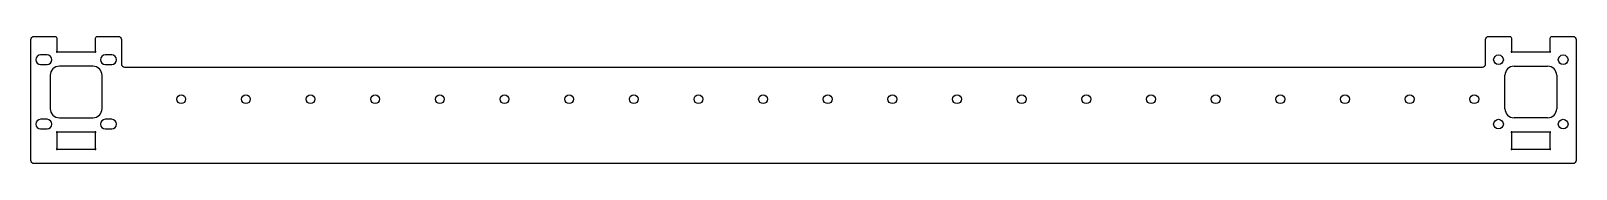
# Model space of a CAD drawing. Header units: millimetres. Extents: x -239 to 239, y -15 to 25.
import ezdxf

# ---------------------------------------------------------------- set-up
doc = ezdxf.new("R2010")
doc.units = ezdxf.units.MM
doc.layers.get('0').update_dxf_attribs({"linetype": 'CONTINUOUS'})

msp = doc.modelspace()

# ---------------------------------------------------------------- linework, layer by layer
for p, q in [((219.8, 15.26), (230.2, 15.26)), ((217, 2.06), (217, 12.46)), ((233, 12.46), (233, 2.06)), ((230.2, -0.74), (219.8, -0.74))]:
    msp.add_line(p, q)
for points in [[(211, 16), (211, 23.52, -0.414214), (212, 24.52), (218.5, 24.52, -0.414214), (219, 24.02), (219, 20.14, -0.162278), (218.9, 19.84, 0.867295), (219.08, 19.66, -0.162278), (219.38, 19.76), (230.63, 19.76, -0.162278), (230.93, 19.66, 0.867295), (231.1, 19.84, -0.162278), (231, 20.14), (231, 24.02, -0.414214), (231.5, 24.52), (238, 24.52, -0.414214), (239, 23.52), (239, -14, -0.414214), (238, -15), (-238, -15, -0.414214), (-239, -14), (-239, 23.52, -0.414214), (-238, 24.52), (-231.5, 24.52, -0.414214), (-231, 24.02), (-231, 20.14, -0.162278), (-231.1, 19.84, 0.867295), (-230.92, 19.66, -0.162278), (-230.62, 19.76), (-219.37, 19.76, -0.162278), (-219.07, 19.66, 0.867295), (-218.9, 19.84, -0.162278), (-219, 20.14), (-219, 24.02, -0.414214), (-218.5, 24.52), (-212, 24.52, -0.414214), (-211, 23.52), (-211, 16, 0.414214), (-210, 15), (210, 15, 0.414214)], [(-236, 18.76, 1), (-236, 15.76), (-234, 15.76, 1), (-234, 18.76)], [(-230.2, 15.26, 0.414214), (-233, 12.46), (-233, 2.06, 0.414214), (-230.2, -0.74), (-219.8, -0.74, 0.414214), (-217, 2.06), (-217, 12.46, 0.414214), (-219.8, 15.26)], [(-214, 15.76, 1), (-214, 18.76), (-216, 18.76, 1), (-216, 15.76)], [(-234, -4.24, 1), (-234, -1.24), (-236, -1.24, 1), (-236, -4.24)], [(-214, -4.24, 1), (-214, -1.24), (-216, -1.24, 1), (-216, -4.24)], [(-219.07, -10.59, 0.867295), (-218.9, -10.41, -0.162278), (-219, -10.11), (-219, -5.61, -0.162278), (-218.9, -5.31, 0.867295), (-219.07, -5.14, -0.162278), (-219.37, -5.24), (-230.62, -5.24, -0.162278), (-230.92, -5.14, 0.867295), (-231.1, -5.31, -0.162278), (-231, -5.61), (-231, -10.11, -0.162278), (-231.1, -10.41, 0.867295), (-230.92, -10.59, -0.162278), (-230.62, -10.49), (-219.37, -10.49, -0.162278)], [(219.08, -5.14, 0.867295), (218.9, -5.31, -0.162278), (219, -5.61), (219, -10.11, -0.162278), (218.9, -10.41, 0.867295), (219.08, -10.59, -0.162278), (219.38, -10.49), (230.63, -10.49, -0.162278), (230.93, -10.59, 0.867295), (231.1, -10.41, -0.162278), (231, -10.11), (231, -5.61, -0.162278), (231.1, -5.31, 0.867295), (230.93, -5.14, -0.162278), (230.63, -5.24), (219.38, -5.24, -0.162278)]]:
    msp.add_lwpolyline(points, format="xyb", close=True)
for centre, radius in [((215, 17.26), 1.5), ((235, 17.26), 1.5), ((-192.5, 5), 1.37), ((-172.5, 5), 1.37), ((-152.5, 5), 1.37), ((-132.5, 5), 1.37), ((-112.5, 5), 1.37), ((-92.5, 5), 1.37), ((-72.5, 5), 1.37), ((-52.5, 5), 1.37), ((-32.5, 5), 1.37), ((-12.5, 5), 1.37), ((7.5, 5), 1.37), ((27.5, 5), 1.37), ((47.5, 5), 1.37), ((67.5, 5), 1.37), ((87.5, 5), 1.37), ((107.5, 5), 1.37), ((127.5, 5), 1.37), ((147.5, 5), 1.37), ((167.5, 5), 1.37), ((187.5, 5), 1.37), ((207.5, 5), 1.37), ((215, -2.74), 1.5), ((235, -2.74), 1.5)]:
    msp.add_circle(centre, radius)
for centre, start, end in [((219.8, 12.46), 90, 180), ((230.2, 12.46), 0, 90), ((219.8, 2.06), 180, 270), ((230.2, 2.06), 270, 360)]:
    msp.add_arc(centre, 2.8, start, end)

doc.saveas('drawing.dxf')
